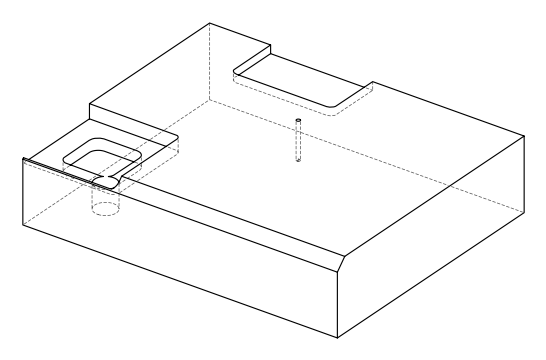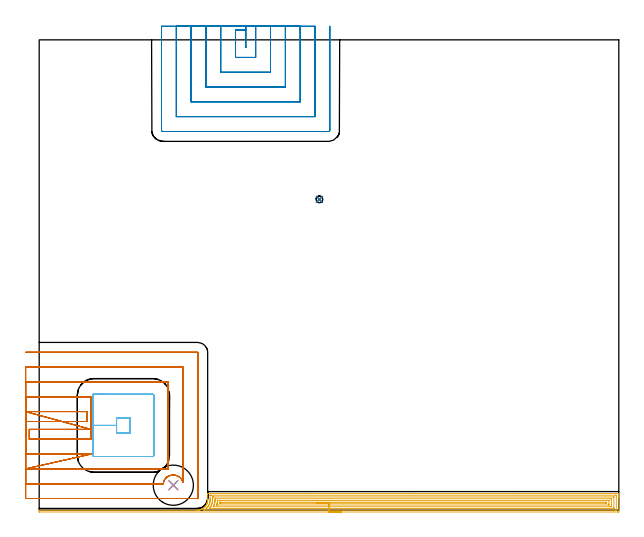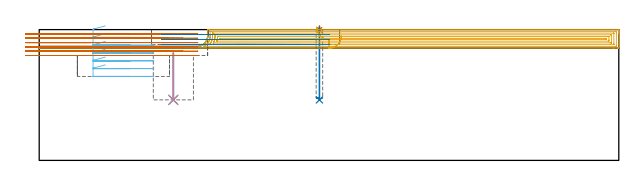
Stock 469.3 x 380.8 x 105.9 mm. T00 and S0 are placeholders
(PLAN: 8 operations, 6 tool changes, 58.6 min)
(1 SPOT_DRILL | STEP1POCKET | NXT0321_9005460120000 | 0.03 min | 0 mm3)
(2 DRILL_BLIND_HOLE_INTO_CENTER | STEP1POCKET | UGT0301_449 | 0.24 min | 1255 mm3)
(3 INDEXABLE_INSERT_DRILL_BLIND_HOLE_FROM_SOLID | STEP1POCKET_1 | NXT0302_013 | 0.16 min | 19589 mm3)
(4 DRILL_TO_ENLARGE_BLIND_HOLE | STEP1POCKET_1 | UGT0301_382 | 0.16 min | 27571 mm3)
(5 AREA_MILL | FG_CHAMFER_SURFACE | UGT0205_001 | 17.33 min | 50320 mm3)
(6 MILL_RECTANGULAR_POCKET | POCKET_RECTANGULAR_STRAIGHT | UGT0201_109 | Follow Part, ap 6.35, ae 75% | 4.52 min | 208366 mm3)
(7 MILL_SLOT | SLOT_PARTIAL_RECTANGULAR | UGT0201_010 | Follow Part, ap 4, ae 75% | 24.42 min | 241537 mm3)
(8 MILL_SLOT_1 | SLOT_PARTIAL_RECTANGULAR_1 | UGT0201_010 | Follow Part, ap 4, ae 75% | 11.75 min | 149816 mm3)
(TOOL NXT0321_9005460120000 | NC Spot Drill, 142deg, 12mm, Carbide, Uncoated | D12 PA142 FL30 Z2)
(TOOL UGT0301_449 | Carbide Drill 5.4 mm | D5.4 PA118 FL57 Z2)
(TOOL NXT0302_013 | Index. Insert Drill 21mm [880-D2100L25-05] | D21 PA176 FL105 Z2)
(TOOL UGT0301_382 | Twist Drill Flat Bottom 32.5 mm | D32.5 PA180 FL175 Z2)
(TOOL UGT0205_001 | Chamfer Mill 20 x 3 x 45 deg. | D20 FL50 Z2)
(TOOL UGT0201_109 | End Mill 25.4 mm | D25.4 FL25 Z2)
(TOOL UGT0201_010 | End Mill 16 mm | D16 FL22 Z2)
(OP 1 SPOT_DRILL)
G17 G21 G94 G90
T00 M6
G54
G17 G0 G90 X226.9 Y251.6 S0 M3
G43 Z115.9 H0
G94 G81 G98 Z105.668 F250. R108.9
G80
M5
M2
(OP 2 DRILL_BLIND_HOLE_INTO_CENTER)
G17 G21 G94 G90
T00 M6
G54
G17 G0 G90 X226.9 Y251.6 S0 M3
G43 Z115.9 H0
G94 G81 G98 Z49. F250. R107.9
G80
M5
M2
(OP 3 INDEXABLE_INSERT_DRILL_BLIND_HOLE_FROM_SOLID)
G17 G21 G94 G90
T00 M6
G54
G17 G0 G90 X108.6 Y20.2 S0 M3
G43 Z115.9 H1
G94 G81 G98 Z49. F250. R86.9
G80
M5
M2
(OP 4 DRILL_TO_ENLARGE_BLIND_HOLE)
G17 G21 G94 G90
T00 M6
G54
G17 G0 G90 X108.6 Y20.2 S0 M3
G43 Z115.9 H0
G94 G81 G98 Z49. F250. R86.9
G80
M5
M2
(OP 5 AREA_MILL)
G17 G21 G94 G90
T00 M6
G54
G17 G0 G90 X244.65 Y-1.5 S1061 M3
G43 Z115.9 H0
Z100.9
G94 G1 X244.612 Z100.028 F250.
X244.498 Z99.163
X244.309 Z98.312
X244.047 Z97.48
X243.713 Z96.674
X243.31 Z95.9
X242.842 Z95.164
X242.31 Z94.472
X241.721 Z93.829
X241.078 Z93.24
X240.386 Z92.708
X239.65 Z92.24
X238.876 Z91.837
X238.07 Z91.503
X237.238 Z91.241
X236.386 Z91.052
X235.522 Z90.938
X234.65 Z90.9
X0.17
X0.06 Y-1.496 Z90.903
X0.01 Y-1.493 Z90.906
X0. Y-1.26 Z91.139
Y-0.169 Z92.23
X0.002 Y-0.152 Z92.247
X0.01 Y-0.104 Z92.289
X0.17 Y-0.1 Z92.3
X127.503 Y-0.099
X128.028 Y-0.096 Z92.301
X128.284 Y-0.094 Z92.304
X128.301 Y-0.093
X128.396 Y-0.09 Z92.307
X128.588 Y-0.074 Z92.315
X128.719 Y-0.066 Z92.328
X128.842 Y-0.059 Z92.338
X129.246 Y-0.011 Z92.385
X129.288 Y-0.007 Z92.391
X129.402 Y0.012 Z92.411
X129.736 Y0.07 Z92.469
X130.181 Y0.174 Z92.571
X130.63 Y0.305 Z92.703
X131.074 Y0.456 Z92.853
X131.109 Y0.469 Z92.867
X131.156 Y0.487 Z92.885
X131.479 Y0.631 Z93.024
X131.565 Y0.668 Z93.063
X131.967 Y0.862 Z93.262
X132.389 Y1.104 Z93.502
X132.801 Y1.363 Z93.762
X132.86 Y1.405 Z93.803
X133.313 Y1.756 Z94.155
X133.753 Y2.127 Z94.526
X133.87 Y2.24 Z94.639
X134.091 Y2.475 Z94.873
X134.268 Y2.662 Z95.062
X134.308 Y2.708 Z95.108
X134.483 Y2.915 Z95.311
X134.605 Y3.056 Z95.455
X134.657 Y3.117 Z95.516
X134.743 Y3.238 Z95.637
X134.826 Y3.356 Z95.752
X134.903 Y3.464 Z95.863
X134.963 Y3.55 Z95.948
X135.048 Y3.684 Z96.082
X135.119 Y3.797 Z96.192
X135.201 Y3.925 Z96.324
X135.244 Y3.993 Z96.392
X135.296 Y4.088 Z96.487
X135.378 Y4.237 Z96.633
X135.499 Y4.454 Z96.851
X135.539 Y4.526 Z96.924
X135.607 Y4.678 Z97.075
X135.695 Y4.871 Z97.268
X135.87 Y5.306 Z97.705
X135.964 Y5.578 Z97.978
X136.022 Y5.747 Z98.145
X136.092 Y6. Z98.395
X136.144 Y6.186 Z98.58
X136.242 Y6.625 Z99.021
X136.314 Y7.062 Z99.46
X136.363 Y7.5 Z99.899
X136.389 Y7.938 Z100.338
X136.398 Y8.377 Z100.777
X136.4 Y13.051 Z105.45
X136.405 Y13.491 Z105.891
X136.407 Y13.493 Z105.893
X137.285 Y13.5 Z105.9
X469.13
X469.293 Y13.498 Z105.889
X469.295 Y13.497 Z105.887
X469.3 Y13.158 Z105.557
Y12.841 Z105.24
Y12.169 Z104.564
Y10.952 Z103.349
Y10.407 Z102.801
Y-1.051 Z91.347
X469.298 Y-1.325 Z91.072
X469.29 Y-1.492 Z90.906
X469.122 Y-1.499 Z90.899
X468.683 Y-1.5 Z90.9
X465.026
X234.65
Y-0.086 Z92.314
X133.712 Y-0.085 Z92.315
X133.626 Y-0.084 Z92.316
X133.527 Y-0.079 Z92.321
X133.516 Y-0.077 Z92.323
X133.517 Y-0.076 Z92.324
X133.578 Y-0.037 Z92.363
X133.712 Y0.047 Z92.447
X134.12 Y0.309 Z92.709
X134.564 Y0.629 Z93.029
X134.605 Y0.659 Z93.059
X134.635 Y0.682 Z93.082
X134.672 Y0.712 Z93.112
X135.118 Y1.088 Z93.488
X135.499 Y1.426 Z93.826
X135.583 Y1.51 Z93.91
X135.661 Y1.593 Z93.993
X136.006 Y1.974 Z94.374
X136.392 Y2.414 Z94.814
X136.419 Y2.448 Z94.848
X136.438 Y2.475 Z94.875
X136.779 Y2.974 Z95.374
X137.023 Y3.356 Z95.756
X137.122 Y3.517 Z95.917
X137.285 Y3.803 Z96.203
X137.432 Y4.092 Z96.492
X137.499 Y4.237 Z96.637
X137.7 Y4.71 Z97.11
X137.854 Y5.119 Z97.519
X137.936 Y5.358 Z97.758
X138.125 Y6. Z98.4
X138.136 Y6.041 Z98.441
X138.178 Y6.227 Z98.627
X138.278 Y6.783 Z99.183
X138.29 Y6.881 Z99.281
X138.363 Y7.581 Z99.981
X138.372 Y7.763 Z100.163
X138.394 Y8.431 Z100.831
X138.396 Y8.644 Z101.044
X138.398 Y9.308 Z101.708
X138.401 Y11.95 Z104.35
X138.406 Y12.045 Z104.445
X138.409 Y12.071 Z104.471
X138.419 Y12.079 Z104.479
X138.465 Y12.081 Z104.481
X138.667 Y12.084 Z104.484
X139.072 Y12.086 Z104.486
X139.156
X466.897 Y12.085 Z104.485
X466.983 Y12.084 Z104.484
X467.265 Y12.079 Z104.479
X467.29 Y11.987 Z104.387
X467.297 Y11.775 Z104.175
X467.299 Y11.288 Z103.688
X467.3 Y10.89 Z103.29
X467.299 Y0.712 Z93.112
X467.297 Y0.317 Z92.717
X467.29 Y-0.077 Z92.323
X466.897 Y-0.084 Z92.316
X466.811 Y-0.085 Z92.315
X234.65 Y-0.086 Z92.314
Y1.328 Z93.728
X138.178 Y1.329 Z93.729
X137.91 Y1.331 Z93.731
X137.834 Y1.333 Z93.733
X137.824 Y1.334 Z93.734
X137.834 Y1.352 Z93.752
X137.88 Y1.413 Z93.813
X138.095 Y1.675 Z94.075
X138.178 Y1.78 Z94.18
X138.465 Y2.192 Z94.592
X138.655 Y2.475 Z94.875
X138.815 Y2.728 Z95.128
X139.072 Y3.15 Z95.55
X139.145 Y3.284 Z95.684
X139.181 Y3.356 Z95.756
X139.435 Y3.879 Z96.279
X139.587 Y4.237 Z96.637
X139.693 Y4.506 Z96.906
X139.915 Y5.119 Z97.519
X139.927 Y5.156 Z97.556
X139.965 Y5.284 Z97.684
X140.114 Y5.853 Z98.253
X140.147 Y6. Z98.4
X140.191 Y6.224 Z98.624
X140.293 Y6.881 Z99.281
X140.345 Y7.387 Z99.787
X140.371 Y7.763 Z100.163
X140.388 Y8.226 Z100.626
X140.394 Y8.644 Z101.044
X140.398 Y9.098 Z101.498
X140.399 Y9.978 Z102.378
X140.402 Y10.407 Z102.807
X140.407 Y10.633 Z103.033
X140.408 Y10.657 Z103.057
X140.431 Y10.665 Z103.065
X140.5 Y10.668 Z103.068
X140.591 Y10.67 Z103.07
X140.858 Y10.671 Z103.071
X141.483 Y10.672 Z103.072
X465.11 Y10.671 Z103.071
X465.2 Y10.67 Z103.07
X465.27 Y10.667 Z103.067
X465.285 Y10.665 Z103.065
X465.29 Y10.646 Z103.046
X465.294 Y10.594 Z102.994
X465.299 Y10.407 Z102.807
X465.3 Y2.288 Z94.688
X465.299 Y1.593 Z93.993
X465.298 Y1.409 Z93.809
X465.29 Y1.345 Z93.745
X465.287 Y1.335 Z93.735
X465.277 Y1.333 Z93.733
X465.244 Y1.33 Z93.73
X465.11 Y1.329 Z93.729
X234.65 Y1.328 Z93.728
Y2.743 Z95.143
X141.148
X141.088 Y2.744 Z95.144
X141.04 Y2.747 Z95.147
X141.016 Y2.749 Z95.149
X141.015 Y2.76 Z95.16
X141.295 Y3.356 Z95.756
X141.434 Y3.669 Z96.069
X141.666 Y4.237 Z96.637
X141.689 Y4.299 Z96.699
X141.751 Y4.473 Z96.873
X141.908 Y4.965 Z97.365
X141.951 Y5.119 Z97.519
X142.093 Y5.663 Z98.063
X142.161 Y6. Z98.4
X142.231 Y6.408 Z98.808
X142.298 Y6.881 Z99.281
X142.332 Y7.19 Z99.59
X142.371 Y7.763 Z100.163
X142.384 Y8.02 Z100.42
X142.4 Y8.885 Z101.285
X142.408 Y9.13 Z101.53
X142.421 Y9.251 Z101.651
X142.49 Y9.253 Z101.653
X142.645 Y9.255 Z101.655
X142.917 Y9.257 Z101.657
X462.703
X463.17 Y9.253 Z101.653
X463.277 Y9.25 Z101.65
X463.29 Y9.248 Z101.648
X463.293 Y9.228 Z101.628
X463.297 Y9.178 Z101.578
X463.299 Y9.076 Z101.476
X463.3 Y3.379 Z95.779
X463.298 Y2.927 Z95.327
X463.295 Y2.82 Z95.22
X463.29 Y2.767 Z95.167
X463.287 Y2.749 Z95.149
X463.259 Y2.748 Z95.148
X463.05 Y2.745 Z95.145
X462.43 Y2.743 Z95.143
X462.159
X234.65
Y4.157 Z96.557
X144.349
X144.186 Y4.159 Z96.559
X143.86 Y4.164 Z96.564
X143.714 Y4.17 Z96.57
X143.718 Y4.19 Z96.59
X143.731 Y4.237 Z96.637
X143.889 Y4.772 Z97.172
X143.984 Y5.119 Z97.519
X144.074 Y5.471 Z97.871
X144.177 Y6. Z98.4
X144.215 Y6.214 Z98.614
X144.308 Y6.881 Z99.281
X144.321 Y6.99 Z99.39
X144.383 Y7.763 Z100.163
X144.388 Y7.805 Z100.205
X144.399 Y7.836 Z100.236
X145.324 Y7.843 Z100.243
X460.726
X460.889 Y7.842 Z100.242
X461.215 Y7.837 Z100.237
X461.292 Y7.835 Z100.235
X461.294 Y7.828 Z100.228
X461.297 Y7.806 Z100.206
X461.299 Y7.763 Z100.163
X461.3 Y5.119 Z97.519
X461.298 Y4.474 Z96.874
X461.291 Y4.237 Z96.637
X461.287 Y4.164 Z96.564
X460.725 Y4.157 Z96.557
X234.65
Y5.571 Z97.971
X147.111 Y5.572 Z97.972
X146.65 Y5.574 Z97.974
X146.218 Y5.578 Z97.978
X146.202 Y6. Z98.4
Y6.015 Z98.415
X146.218 Y6.125 Z98.525
X146.257 Y6.36 Z98.76
X146.27 Y6.423 Z98.823
X146.277 Y6.425 Z98.825
X146.332 Y6.427 Z98.827
X146.447 Y6.429 Z98.829
X146.676
X458.423 Y6.428 Z98.828
X458.857 Y6.426 Z98.826
X459.282 Y6.422 Z98.822
X459.29 Y6. Z98.4
X459.285 Y5.578 Z97.978
X458.857 Y5.574 Z97.974
X458.398 Y5.572 Z97.972
X234.65 Y5.571 Z97.971
X233.778 Z98.009
X232.914 Z98.123
X232.062 Z98.312
X231.23 Z98.574
X230.424 Z98.908
X229.65 Z99.311
X228.914 Z99.78
X228.222 Z100.311
X227.579 Z100.9
X226.99 Z101.543
X226.458 Z102.235
X225.99 Z102.971
X225.587 Z103.745
X225.253 Z104.551
X224.991 Z105.383
X224.802 Z106.235
X224.688 Z107.099
X224.65 Z107.971
G0 Z115.9
M5
M2
(OP 6 MILL_RECTANGULAR_POCKET)
G17 G21 G94 G90
T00 M6
G54
G17 G0 G90 X53.506 Y93.8 S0 M3
G43 Z115.9 H0
Z108.9
G94 G1 X44.4 Z106.46 F250.
X44.273 Z106.426
X43.959 Y93.679 Z106.336
X43.721 Y93.441 Z106.245
X43.6 Y93.127 Z106.155
Y68.6 Z99.583
X62.65
Y62.45 F500.
X73.75
Y74.75
X62.65
Y68.6
X43.6
Y44.2
G3 X44.4 Y43.4 R0.8
G1 X92.
G3 X92.304 Y43.46 R0.8
G1 X92.466 Y43.527
X92.585 Y43.654
G3 X92.8 Y44.2 R0.8
G1 Y93.
G3 X92. Y93.8 R0.8
G1 X44.4
G3 X43.6 Y93. R0.8
G1 Y68.6
Y67.6
G0 X53.506 Y93.8 Z102.583
G1 X44.4 Z100.143 F250.
X44.273 Z100.109
X43.959 Y93.679 Z100.019
X43.721 Y93.441 Z99.929
X43.6 Y93.127 Z99.839
Y68.6 Z93.267
X62.65
Y62.45 F500.
X73.75
Y74.75
X62.65
Y68.6
X43.6
Y44.2
G3 X44.4 Y43.4 R0.8
G1 X92.
G3 X92.304 Y43.46 R0.8
G1 X92.466 Y43.527
X92.585 Y43.654
G3 X92.8 Y44.2 R0.8
G1 Y93.
G3 X92. Y93.8 R0.8
G1 X44.4
G3 X43.6 Y93. R0.8
G1 Y68.6
Y67.6
G0 X53.506 Y93.8 Z96.267
G1 X44.4 Z93.827 F250.
X44.273 Z93.793
X43.959 Y93.679 Z93.702
X43.721 Y93.441 Z93.612
X43.6 Y93.127 Z93.522
Y68.6 Z86.95
X62.65
Y62.45 F500.
X73.75
Y74.75
X62.65
Y68.6
X43.6
Y44.2
G3 X44.4 Y43.4 R0.8
G1 X92.
G3 X92.304 Y43.46 R0.8
G1 X92.466 Y43.527
X92.585 Y43.654
G3 X92.8 Y44.2 R0.8
G1 Y93.
G3 X92. Y93.8 R0.8
G1 X44.4
G3 X43.6 Y93. R0.8
G1 Y68.6
Y67.6
G0 X53.506 Y93.8 Z89.95
G1 X44.4 Z87.51 F250.
X44.273 Z87.476
X43.959 Y93.679 Z87.386
X43.721 Y93.441 Z87.295
X43.6 Y93.127 Z87.205
Y68.6 Z80.633
X62.65
Y62.45 F500.
X73.75
Y74.75
X62.65
Y68.6
X43.6
Y44.2
G3 X44.4 Y43.4 R0.8
G1 X92.
G3 X92.304 Y43.46 R0.8
G1 X92.466 Y43.527
X92.585 Y43.654
G3 X92.8 Y44.2 R0.8
G1 Y93.
G3 X92. Y93.8 R0.8
G1 X44.4
G3 X43.6 Y93. R0.8
G1 Y68.6
Y67.6
G0 X53.506 Y93.8 Z83.633
G1 X44.4 Z81.193 F250.
X44.273 Z81.159
X43.959 Y93.679 Z81.069
X43.721 Y93.441 Z80.979
X43.6 Y93.127 Z80.889
Y68.6 Z74.317
X62.65
Y62.45 F500.
X73.75
Y74.75
X62.65
Y68.6
X43.6
Y44.2
G3 X44.4 Y43.4 R0.8
G1 X92.
G3 X92.304 Y43.46 R0.8
G1 X92.466 Y43.527
X92.585 Y43.654
G3 X92.8 Y44.2 R0.8
G1 Y93.
G3 X92. Y93.8 R0.8
G1 X44.4
G3 X43.6 Y93. R0.8
G1 Y68.6
Y67.6
G0 X53.506 Y93.8 Z77.317
G1 X44.4 Z74.877 F250.
X44.273 Z74.843
X43.959 Y93.679 Z74.752
X43.721 Y93.441 Z74.662
X43.6 Y93.127 Z74.572
Y68.6 Z68.
X62.65
Y62.45 F500.
X73.75
Y74.75
X62.65
Y68.6
X43.6
Y44.2
G3 X44.4 Y43.4 R0.8
G1 X92.
G3 X92.304 Y43.46 R0.8
G1 X92.466 Y43.527
X92.585 Y43.654
G3 X92.8 Y44.2 R0.8
G1 Y93.
G3 X92. Y93.8 R0.8
G1 X44.4
G3 X43.6 Y93. R0.8
G1 Y68.6
Y67.6
G0 Z115.9
M5
M2
(OP 7 MILL_SLOT)
G17 G21 G94 G90
T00 M6
G54
G17 G0 G90 X-11. Y71.8 S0 M3
G43 Z115.9 H0
Z102.4
G94 G1 X-8. F250.
X38.9 F500.
Y79.8
X-8.
X-11. F250.
X41.9 Y65.4 F500.
X38.9 F250.
X-8. F500.
Y57.4
X38.9
X41.9 F250.
X41.891 Y91.8 F500.
X38.891 F250.
X-8. F500.
X-11. F250.
Y45.399
X-8. Y45.4
X38.9 F500.
X41.9 F250.
X-11. Y33.398 F500.
X-8. Y33.4 F250.
X92.4 F500.
X104.009
G2 X104.4 Y33.397 R24.
G1 Y103.8
X-8.
X-11. F250.
Y21.396
X-8. Y21.4
X100.445 F500.
G2 X101.431 Y24.271 R8.271
X102.023 Y25.173 R8.271
G1 X102.466 Y25.716
X102.532 Y25.79
X102.964 Y26.263
G3 X103.715 Y27.224 R8.
X104.916 Y27.6 R8.
G1 X105.069 Y27.663
G2 X105.338 Y27.776 R10.57
X106.799 Y28.248 R10.571
X116.046 Y23.745 R8.247
X116.4 Y22.875 R8.261
G1 Y33.397
Y115.8
X-8.
X-11. F250.
X-10.984 Y9.4
X-7.984
X104.009 F500.
X107.009 F250.
X110.192
X113.192
X128.1 F500.
G3 X128.4 Y9.7 R0.3
G1 Y127.5
G3 X128.1 Y127.8 R0.3
G1 X-8.
X-11. F250.
G0 Y71.8 Z98.9
G1 X-8.
X38.9 F500.
Y79.8
X-8.
X-11. F250.
X41.9 Y65.4 F500.
X38.9 F250.
X-8. F500.
Y57.4
X38.9
X41.9 F250.
X41.891 Y91.8 F500.
X38.891 F250.
X-8. F500.
X-11. F250.
Y45.4
X-8.
X38.9 F500.
X41.9 F250.
X-11. Y33.4 F500.
X-8. F250.
X104.4 F500.
Y103.8
X-8.
X-11. F250.
Y21.4
X-8.
X100.449 F500.
G2 X102.023 Y25.173 R8.3
G1 X102.466 Y25.716
X102.532 Y25.79
X102.964 Y26.263
G3 X103.715 Y27.224 R8.
X105.069 Y27.663 R8.
G2 X106.799 Y28.248 R10.571
X116.046 Y23.745 R8.247
X116.4 Y22.875 R8.261
G1 Y33.4
Y115.8
X-8.
X-11. F250.
Y9.4
X-8.
X105.733 F500.
X108.733 F250.
X108.453
X111.453
X128.1 F500.
G3 X128.4 Y9.7 R0.3
G1 Y127.5
G3 X128.1 Y127.8 R0.3
G1 X-8.
X-11. F250.
G0 Y71.8 Z95.4
G1 X-8.
X38.9 F500.
Y79.8
X-8.
X-11. F250.
X41.9 Y65.4 F500.
X38.9 F250.
X-8. F500.
Y57.4
X38.9
X41.9 F250.
X41.891 Y91.8 F500.
X38.891 F250.
X-8. F500.
X-11. F250.
Y45.4
X-8.
X38.9 F500.
X41.9 F250.
X-11. Y33.4 F500.
X-8. F250.
X104.4 F500.
Y103.8
X-8.
X-11. F250.
Y21.4
X-8.
X100.449 F500.
G2 X102.028 Y25.18 R8.299
G1 X102.466 Y25.716
X102.532 Y25.79
X102.964 Y26.263
G3 X103.715 Y27.224 R8.
X105.069 Y27.663 R8.
G2 X106.799 Y28.248 R10.571
X116.046 Y23.745 R8.247
X116.4 Y22.875 R8.261
G1 Y115.8
X-8.
X-11. F250.
Y9.4
X-8.
X128.1 F500.
G3 X128.4 Y9.7 R0.3
G1 Y127.5
G3 X128.1 Y127.8 R0.3
G1 X-8.
X-11. F250.
G0 Y71.8 Z91.9
G1 X-8.
X38.9 F500.
Y79.8
X-8.
X-11. F250.
X41.9 Y65.4 F500.
X38.9 F250.
X-8. F500.
Y57.4
X38.9
X41.9 F250.
X41.891 Y91.8 F500.
X38.891 F250.
X-8. F500.
X-11. F250.
Y45.4
X-8.
X38.9 F500.
X41.9 F250.
X-11. Y33.4 F500.
X-8. F250.
X104.4 F500.
Y103.8
X-8.
X-11. F250.
Y21.4
X-8.
X100.449 F500.
G2 X102.028 Y25.18 R8.299
G1 X102.461 Y25.71
X102.583 Y25.845
X102.964 Y26.263
G3 X103.715 Y27.224 R8.
X105.069 Y27.663 R8.
G2 X106.799 Y28.248 R10.571
X116.046 Y23.745 R8.247
X116.4 Y22.875 R8.261
G1 Y115.8
X-8.
X-11. F250.
Y9.4
X-8.
X128.1 F500.
G3 X128.4 Y9.7 R0.3
G1 Y127.5
G3 X128.1 Y127.8 R0.3
G1 X-8.
X-11. F250.
G0 Y71.8 Z88.4
G1 X-8.
X38.9 F500.
Y79.8
X-8.
X-11. F250.
X41.9 Y65.4 F500.
X38.9 F250.
X-8. F500.
Y57.4
X38.9
X41.9 F250.
X41.891 Y91.8 F500.
X38.891 F250.
X-8. F500.
X-11. F250.
Y45.4
X-8.
X38.9 F500.
X41.9 F250.
X-11. Y33.4 F500.
X-8. F250.
X104.4 F500.
Y103.8
X-8.
X-11. F250.
Y21.4
X-8.
X100.444 F500.
G2 X100.765 Y22.77 R8.263
X101.028 Y23.464 R8.241
X102.036 Y25.19 R8.623
G1 X102.461 Y25.71
X102.583 Y25.845
X102.964 Y26.263
G3 X103.231 Y26.571 R8.
X103.715 Y27.224 R8.
X105.069 Y27.663 R8.
G2 X106.799 Y28.248 R10.571
X116.046 Y23.745 R8.247
X116.4 Y22.875 R8.261
G1 Y115.8
X-8.
X-11. F250.
Y9.4
X-8.
X128.1 F500.
G3 X128.4 Y9.7 R0.3
G1 Y127.5
G3 X128.1 Y127.8 R0.3
G1 X-8.
X-11. F250.
G0 Y71.8 Z84.9
G1 X-8.
X38.9 F500.
Y79.8
X-8.
X-11. F250.
X41.9 Y65.4 F500.
X38.9 F250.
X-8. F500.
Y57.4
X38.9
X41.9 F250.
X41.891 Y91.8 F500.
X38.891 F250.
X-8. F500.
X-11. F250.
Y45.4
X-8.
X38.9 F500.
X41.9 F250.
X-11. Y33.4 F500.
X-8. F250.
X104.4 F500.
Y103.8
X-8.
X-11. F250.
Y21.4
X-8.
X100.444 F500.
G2 X100.586 Y22.137 R8.263
X102.466 Y25.716 R8.495
G1 X102.532 Y25.79
X102.964 Y26.263
G3 X103.715 Y27.224 R8.
X105.069 Y27.663 R8.
G2 X106.799 Y28.248 R10.571
X116.046 Y23.745 R8.247
X116.4 Y22.875 R8.261
G1 Y115.8
X-8.
X-11. F250.
Y9.4
X-8.
X128.1 F500.
G3 X128.4 Y9.7 R0.3
G1 Y127.5
G3 X128.1 Y127.8 R0.3
G1 X-8.
X-11. F250.
G0 Z115.9
M5
M2
(OP 8 MILL_SLOT_1)
G17 G21 G94 G90
T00 M6
G54
G17 G0 G90 X167.3 Y391.8 S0 M3
G43 Z115.9 H0
Z101.9
G94 G1 Y388.8 F250.
Y374.6 F500.
X167.
Y388.8
X159.
Y366.6
X175.3
Y388.8
Y391.8 F250.
X147.
Y388.8
Y354.6 F500.
X187.3
Y388.8
Y391.8 F250.
X135.
Y388.8
Y342.6 F500.
X199.3
Y388.8
Y391.8 F250.
X123.
Y388.8
Y330.6 F500.
X211.3
Y388.8
Y391.8 F250.
X111.
Y388.8
Y318.6 F500.
X223.3
Y388.8
Y391.8 F250.
X99.
Y388.8
Y307.8 F500.
G3 X100.2 Y306.6 R1.2
G1 X234.1
G3 X235.3 Y307.8 R1.2
G1 Y388.8
Y391.8 F250.
G0 X167.3 Z97.9
G1 Y388.8
Y374.6 F500.
X167.
Y388.8
X159.
Y366.6
X175.3
Y388.8
Y391.8 F250.
X147.
Y388.8
Y354.6 F500.
X187.3
Y388.8
Y391.8 F250.
X135.
Y388.8
Y342.6 F500.
X199.3
Y388.8
Y391.8 F250.
X123.
Y388.8
Y330.6 F500.
X211.3
Y388.8
Y391.8 F250.
X111.
Y388.8
Y318.6 F500.
X223.3
Y388.8
Y391.8 F250.
X99.
Y388.8
Y307.8 F500.
G3 X100.2 Y306.6 R1.2
G1 X234.1
G3 X235.3 Y307.8 R1.2
G1 Y388.8
Y391.8 F250.
G0 X167.3 Z93.9
G1 Y388.8
Y374.6 F500.
X167.
Y388.8
X159.
Y366.6
X175.3
Y388.8
Y391.8 F250.
X147.
Y388.8
Y354.6 F500.
X187.3
Y388.8
Y391.8 F250.
X135.
Y388.8
Y342.6 F500.
X199.3
Y388.8
Y391.8 F250.
X123.
Y388.8
Y330.6 F500.
X211.3
Y388.8
Y391.8 F250.
X111.
Y388.8
Y318.6 F500.
X223.3
Y388.8
Y391.8 F250.
X99.
Y388.8
Y307.8 F500.
G3 X100.2 Y306.6 R1.2
G1 X234.1
G3 X235.3 Y307.8 R1.2
G1 Y388.8
Y391.8 F250.
G0 Z115.9
M5
M2
